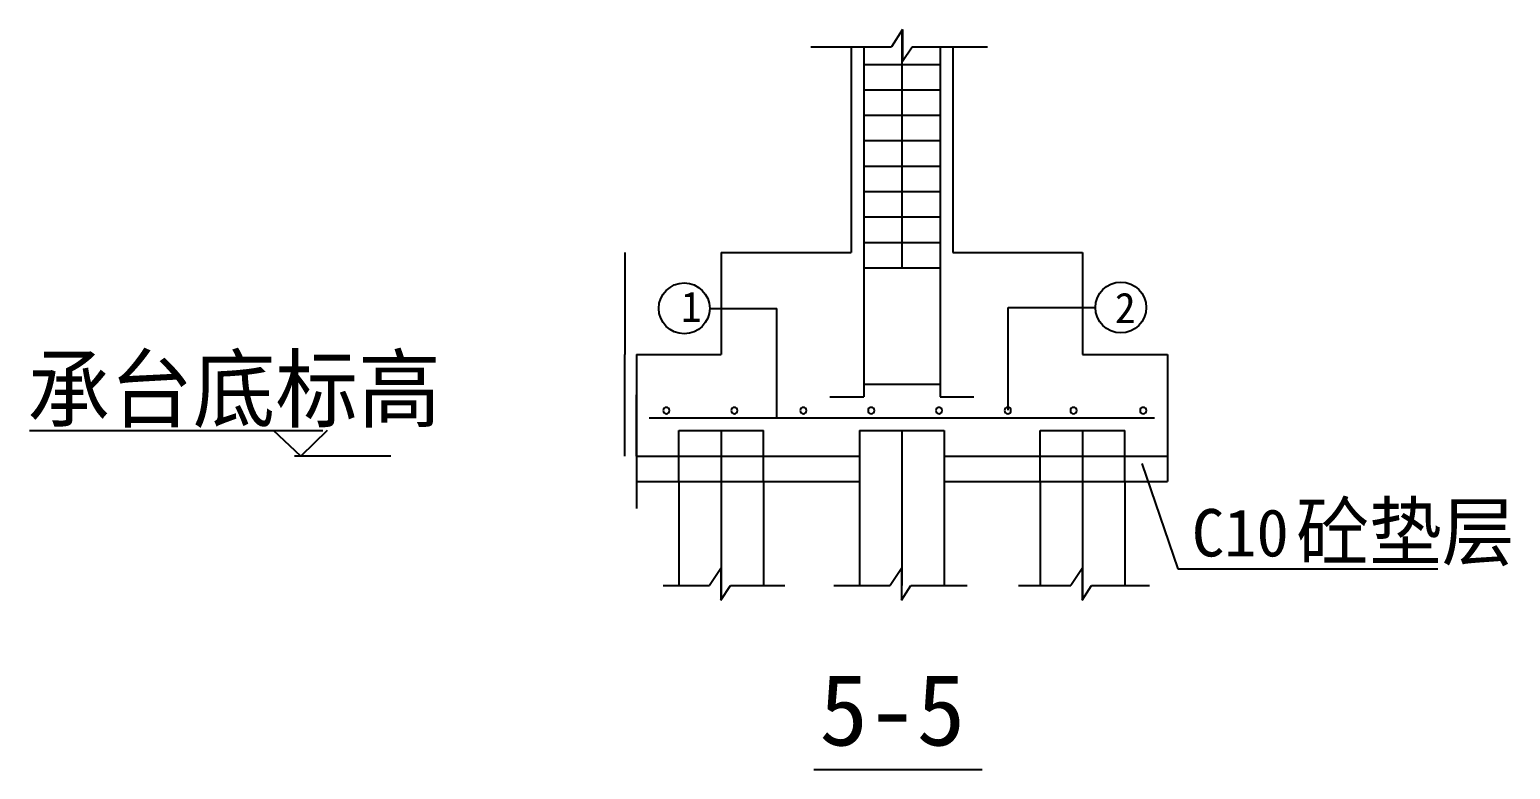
# Model space of a CAD drawing. Header units: metres. Extents: x 4568 to 182545, y -86951 to 35529.
# Drawn here: x 15504 to 22026, y -75311 to -72050 of the extents above; entities that cross this region are included whole.
import ezdxf

# ---------------------------------------------------------------- set-up
doc = ezdxf.new("R2010")
doc.units = ezdxf.units.M
for name, color, linetype in [('AXIS', 9, 'Continuous'), ('CCX', 7, 'Continuous'), ('HZ', 2, 'Continuous'), ('LIS', 2, 'Continuous'), ('LT', 7, 'Continuous'), ('LTX', 7, 'Continuous'), ('STEEL', 2, 'Continuous'), ('TXT', 7, 'Continuous')]:
    doc.layers.add(name, color=color, linetype=linetype)
doc.dimstyles.get("Standard").update_dxf_attribs({"dimtxt": 2.5, "dimasz": 2.5, "dimexe": 1.25, "dimexo": 0.625, "dimtad": 1, "dimcen": 2.5, "dimazin": 3, "dimtfac": 1, "dimtmove": 0, "dimatfit": 3})

# ---------------------------------------------------------------- blocks, each defined once
blk = doc.blocks.new('_CLOSEDFILLED')
at = {"color": 0, "linetype": 'BYBLOCK'}
blk.add_solid([(-1, 0), (0, 0), (-1, 0)], dxfattribs=at)
blk = doc.blocks.new('*D462')
for p, q in [((18125.56, -73033.45), (18125.56, -73481.68)), ((18125.31, -73481.68), (18125.06, -73481.68)), ((18125.56, -73929.92), (18125.56, -73481.68)), ((18125.56, -73481.68), (18125.56, -73481.68)), ((18125.81, -73481.68), (18126.06, -73481.68))]:
    blk.add_line(p, q)
at = {"layer": 'Defpoints'}
for p in [(18125.56, -73033.45), (18125.56, -73481.68), (18125.56, -73929.92)]:
    blk.add_point(p, dxfattribs=at)
at = {"layer": 'CCX', "xscale": 0.25, "yscale": 0.25}
blk.add_blockref('_CLOSEDFILLED', (18125.56, -73481.68), dxfattribs=at)
at = {"layer": 'CCX', "xscale": 0.25, "yscale": 0.25, "rotation": 180}
blk.add_blockref('_CLOSEDFILLED', (18125.56, -73481.68), dxfattribs=at)
at = {"layer": 'CCX', "insert": (18125.56, -73480.555), "char_height": 1, "attachment_point": 5}
blk.add_mtext('H', dxfattribs=at)
blk = doc.blocks.new('*D463')
for p, q in [((18176.88, -73481.68), (18176.88, -73705.8)), ((18176.63, -73705.8), (18176.38, -73705.8)), ((18176.88, -73929.92), (18176.88, -73705.8)), ((18176.88, -73705.8), (18176.88, -73705.8)), ((18177.13, -73705.8), (18177.38, -73705.8))]:
    blk.add_line(p, q)
at = {"layer": 'Defpoints'}
for p in [(18176.88, -73481.68), (18176.88, -73705.8), (18176.88, -73929.92)]:
    blk.add_point(p, dxfattribs=at)
at = {"layer": 'CCX', "xscale": 0.25, "yscale": 0.25}
blk.add_blockref('_CLOSEDFILLED', (18176.88, -73705.8), dxfattribs=at)
at = {"layer": 'CCX', "xscale": 0.25, "yscale": 0.25, "rotation": 180}
blk.add_blockref('_CLOSEDFILLED', (18176.88, -73705.8), dxfattribs=at)
at = {"layer": 'CCX', "insert": (18176.88, -73704.675), "char_height": 1, "attachment_point": 5}
blk.add_mtext('H1', dxfattribs=at)
blk = doc.blocks.new('*D464')
for p, q in [((18176.88, -73817.86), (18176.88, -73864)), ((18176.63, -73864), (18176.38, -73864)), ((18176.88, -73929.92), (18176.88, -73864)), ((18176.88, -73864), (18176.88, -73864)), ((18177.13, -73864), (18177.38, -73864))]:
    blk.add_line(p, q)
at = {"layer": 'Defpoints'}
for p in [(18176.88, -73817.86), (18176.88, -73864), (18176.88, -73929.92)]:
    blk.add_point(p, dxfattribs=at)
at = {"layer": 'CCX', "xscale": 0.25, "yscale": 0.25}
blk.add_blockref('_CLOSEDFILLED', (18176.88, -73864), dxfattribs=at)
at = {"layer": 'CCX', "xscale": 0.25, "yscale": 0.25, "rotation": 180}
blk.add_blockref('_CLOSEDFILLED', (18176.88, -73864), dxfattribs=at)
at = {"layer": 'CCX', "insert": (18176.88, -73862.875), "char_height": 1, "attachment_point": 5}
blk.add_mtext('100', dxfattribs=at)
blk = doc.blocks.new('*D465')
for p, q in [((18176.88, -73929.92), (18176.88, -74161.5)), ((18176.88, -74041.97), (18176.88, -74161.5)), ((18176.63, -74161.5), (18176.38, -74161.5)), ((18176.88, -74161.5), (18176.88, -74161.5)), ((18177.13, -74161.5), (18177.38, -74161.5))]:
    blk.add_line(p, q)
at = {"layer": 'Defpoints'}
for p in [(18176.88, -73929.92), (18176.88, -74041.97), (18176.88, -74161.5)]:
    blk.add_point(p, dxfattribs=at)
at = {"layer": 'CCX', "xscale": 0.25, "yscale": 0.25}
blk.add_blockref('_CLOSEDFILLED', (18176.88, -74161.5), dxfattribs=at)
at = {"layer": 'CCX', "xscale": 0.25, "yscale": 0.25, "rotation": 180}
blk.add_blockref('_CLOSEDFILLED', (18176.88, -74161.5), dxfattribs=at)
at = {"layer": 'CCX', "insert": (18176.88, -74160.375), "char_height": 1, "attachment_point": 5}
blk.add_mtext('80', dxfattribs=at)
blk = doc.blocks.new('*D466')
for p, q in [((18176.63, -73660.19), (18176.38, -73660.19)), ((18176.88, -73817.86), (18176.88, -73660.19)), ((18176.88, -73761.83), (18176.88, -73660.19)), ((18176.88, -73660.19), (18176.88, -73660.19)), ((18177.13, -73660.19), (18177.38, -73660.19))]:
    blk.add_line(p, q)
at = {"layer": 'Defpoints'}
for p in [(18176.88, -73660.19), (18176.88, -73761.83), (18176.88, -73817.86)]:
    blk.add_point(p, dxfattribs=at)
at = {"layer": 'CCX', "xscale": 0.25, "yscale": 0.25}
blk.add_blockref('_CLOSEDFILLED', (18176.88, -73660.19), dxfattribs=at)
at = {"layer": 'CCX', "xscale": 0.25, "yscale": 0.25, "rotation": 180}
blk.add_blockref('_CLOSEDFILLED', (18176.88, -73660.19), dxfattribs=at)
at = {"layer": 'CCX', "insert": (18176.88, -73659.065), "char_height": 1, "attachment_point": 5}
blk.add_mtext('35', dxfattribs=at)

msp = doc.modelspace()

# ---------------------------------------------------------------- linework, layer by layer
at = {"layer": 'AXIS'}
for p, q in [((19346.02, -72055.21), (19346.02, -73100.08)), ((18550.41, -73817.86), (18550.41, -74561.21)), ((19346.02, -73817.86), (19346.02, -74501.28)), ((20141.64, -73817.86), (20141.64, -74561.21))]:
    msp.add_line(p, q, dxfattribs=at)
at = {"layer": 'LIS'}
for p, q in [((19121.91, -72125.8), (19121.91, -73033.45)), ((19570.14, -72125.8), (19570.14, -73033.45)), ((18550.41, -73033.45), (18550.41, -73481.68)), ((18550.41, -73033.45), (19121.91, -73033.45)), ((19570.14, -73033.45), (20141.64, -73033.45)), ((20141.64, -73033.45), (20141.64, -73481.68)), ((18176.88, -73481.68), (18550.41, -73481.68)), ((18176.88, -73481.68), (18176.88, -74041.97)), ((20141.64, -73481.68), (20515.16, -73481.68)), ((20515.16, -73481.68), (20515.16, -74041.97)), ((19159.26, -73817.86), (19159.26, -74501.28)), ((19159.26, -73817.86), (19532.79, -73817.86)), ((19532.79, -73817.86), (19532.79, -74501.28)), ((18176.88, -73929.92), (19159.26, -73929.92)), ((19532.79, -73929.92), (20515.16, -73929.92)), ((18176.88, -74041.97), (19159.26, -74041.97)), ((19532.79, -74041.97), (20515.16, -74041.97))]:
    msp.add_line(p, q, dxfattribs=at)
at = {"layer": 'LT'}
for p, q in [((19349.31, -72050.16), (19300.03, -72125.8)), ((19349.31, -72050.16), (19349.31, -72189.25)), ((18945.23, -72125.8), (19300.03, -72125.8)), ((19349.31, -72189.25), (19391.63, -72125.8)), ((19391.63, -72125.8), (19722.87, -72125.8)), ((18499.36, -73279.25), (18795.72, -73279.25)), ((18795.72, -73761.83), (18795.72, -73279.25)), ((19813.39, -73275.36), (20198.35, -73275.36)), ((19813.39, -73727.4), (19813.39, -73275.36)), ((16794.97, -73819.09), (15504.07, -73819.09)), ((16697.95, -73929.92), (16578.33, -73817.86)), ((16814.13, -73817.86), (16697.95, -73929.92)), ((17094.6, -73929.92), (16670.19, -73929.92)), ((20402.12, -73962.32), (20561.03, -74427.15)), ((18363.65, -74041.97), (18363.65, -74501.28)), ((18737.17, -74041.97), (18737.17, -74501.28)), ((19954.87, -74041.97), (19954.87, -74501.28)), ((20328.4, -74041.97), (20328.4, -74501.28)), ((18548.06, -74425.64), (18498.78, -74501.28)), ((18548.06, -74425.64), (18548.06, -74564.73)), ((19343.68, -74425.64), (19294.39, -74501.28)), ((19343.68, -74425.64), (19343.68, -74564.73)), ((20139.29, -74425.64), (20090, -74501.28)), ((20139.29, -74425.64), (20139.29, -74564.73)), ((20561.03, -74427.15), (21706.88, -74427.15)), ((18294.75, -74501.28), (18498.78, -74501.28)), ((18548.06, -74564.73), (18590.38, -74501.28)), ((18590.38, -74501.28), (18830.26, -74501.28)), ((19045.51, -74501.28), (19294.39, -74501.28)), ((19343.68, -74564.73), (19386, -74501.28)), ((19386, -74501.28), (19633.52, -74501.28)), ((19859.27, -74501.28), (20090, -74501.28)), ((20139.29, -74564.73), (20181.61, -74501.28)), ((20181.61, -74501.28), (20436.77, -74501.28))]:
    msp.add_line(p, q, dxfattribs=at)
for points in [[(18294.49, -73729.41, 1), (18322.51, -73729.41, 1)], [(18594.07, -73729.41, 1), (18622.08, -73729.41, 1)], [(18898.06, -73729.41, 1), (18926.07, -73729.41, 1)], [(19196.88, -73729.41, 1), (19224.89, -73729.41, 1)], [(19495.7, -73729.41, 1), (19523.71, -73729.41, 1)], [(19798.25, -73729.41, 1), (19826.26, -73729.41, 1)], [(20088.13, -73729.41, 1), (20116.14, -73729.41, 1)], [(20394.8, -73729.41, 1), (20422.81, -73729.41, 1)]]:
    msp.add_lwpolyline(points, format="xyb", close=True, dxfattribs=at)
msp.add_lwpolyline([(18957.87, -75311.37), (19699.81, -75311.37)], dxfattribs=at)
for centre in [(18387.3, -73279.25), (20310.41, -73275.36)]:
    msp.add_circle(centre, 112.06, dxfattribs=at)
at = {"layer": 'LTX'}
for p, q in [((18363.65, -74041.97), (18363.65, -73817.86)), ((18363.65, -73817.86), (18737.17, -73817.86)), ((18737.17, -74041.97), (18737.17, -73817.86)), ((19954.87, -73817.86), (20328.4, -73817.86)), ((19954.87, -74041.97), (19954.87, -73817.86)), ((20328.4, -74041.97), (20328.4, -73817.86))]:
    msp.add_line(p, q, dxfattribs=at)
at = {"layer": 'STEEL'}
for p, q in [((19177.94, -72125.8), (19177.94, -73668.45)), ((19514.11, -72125.8), (19514.11, -73668.45)), ((19177.94, -72203.61), (19514.11, -72203.61)), ((19177.94, -72315.67), (19514.11, -72315.67)), ((19177.94, -72427.73), (19514.11, -72427.73)), ((19177.94, -72539.79), (19514.11, -72539.79)), ((19177.94, -72651.84), (19514.11, -72651.84)), ((19177.94, -72763.9), (19514.11, -72763.9)), ((19177.94, -72875.96), (19514.11, -72875.96)), ((19177.94, -72988.02), (19514.11, -72988.02)), ((19177.94, -73100.08), (19514.11, -73100.08)), ((19177.94, -73613.03), (19514.11, -73613.03)), ((19028.53, -73668.45), (19177.94, -73668.45)), ((19514.11, -73668.45), (19663.52, -73668.45)), ((18232.91, -73761.83), (20459.13, -73761.83))]:
    msp.add_line(p, q, dxfattribs=at)

# ---------------------------------------------------------------- texts
at = {"layer": 'HZ'}
for s, p in [('1', (18372.49, -73338.99)), ('2', (20283.96, -73344.12))]:
    msp.add_text(s, height=134.47, dxfattribs=at).set_placement(p)
at = {"layer": 'TXT'}
for s, height, p in [('承台底标高', 280.15, (15494.15, -73774.36)), ('砼垫层', 246.53, (21082.89, -74386.46)), ('C10', 209.18, (20623.25, -74372.59)), ('5-5', 315, (18982.46, -75205.96))]:
    msp.add_text(s, height=height, dxfattribs=at).set_placement(p)

# ---------------------------------------------------------------- dimensions: what is measured, and where the dimension line sits
at = {"layer": 'CCX'}
for base, p1, p2, text, picture, middle in [((18125.56, -73481.68), (18125.56, -73929.92), (18125.56, -73033.45), 'H', '*D462', (18125.56, -73480.555)), ((18176.88, -73705.8), (18176.88, -73929.92), (18176.88, -73481.68), 'H1', '*D463', (18176.88, -73704.675)), ((18176.88, -73660.19), (18176.88, -73817.86), (18176.88, -73761.83), '35', '*D466', (18176.88, -73659.065)), ((18176.88, -73864), (18176.88, -73929.92), (18176.88, -73817.86), '100', '*D464', (18176.88, -73862.875)), ((18176.88, -74161.5), (18176.88, -73929.92), (18176.88, -74041.97), '80', '*D465', (18176.88, -74160.375))]:
    dim = msp.add_linear_dim(base=base, p1=p1, p2=p2, text=text, dimstyle='Standard', dxfattribs=at)
    dim.commit()
    dim.dimension.update_dxf_attribs({"geometry": picture, "text_midpoint": middle})

doc.saveas('drawing.dxf')
